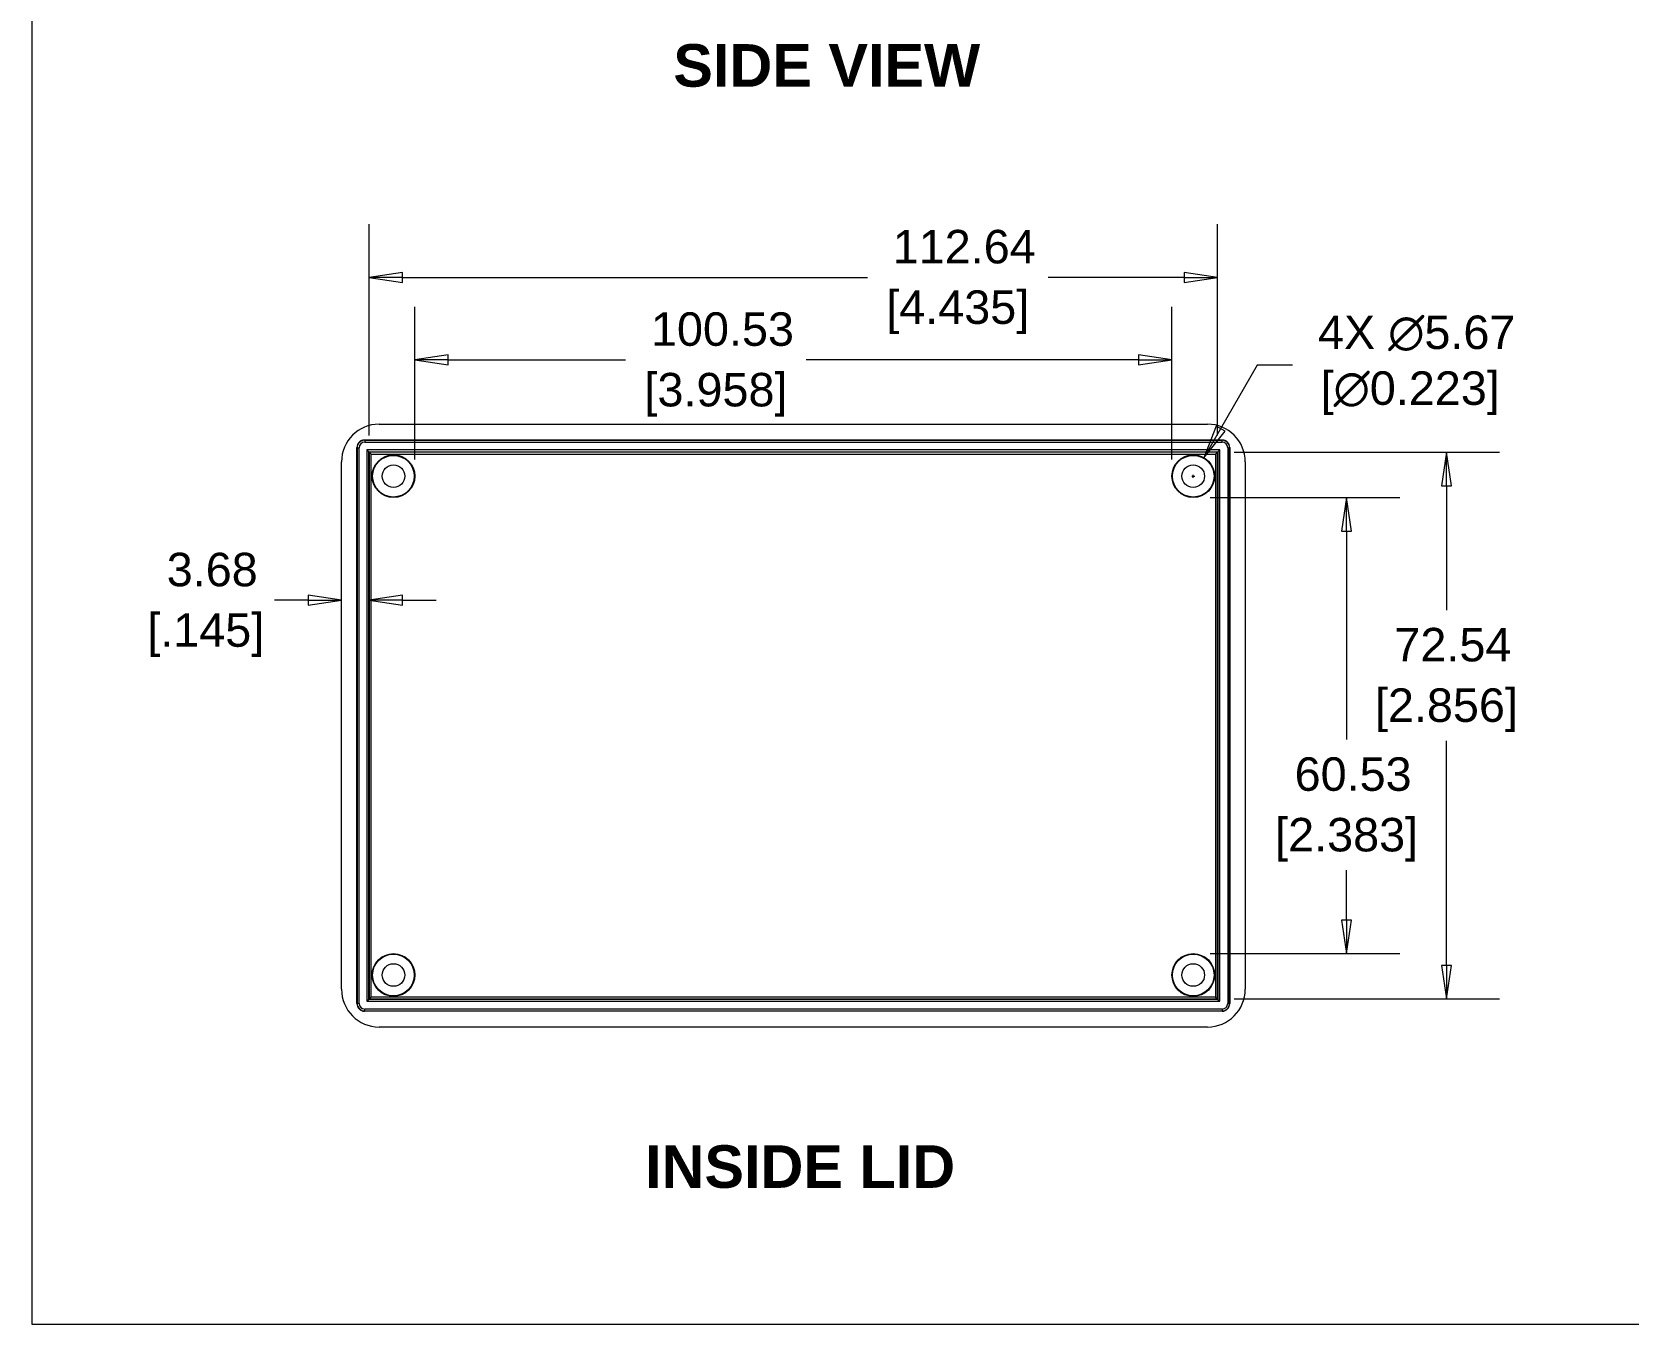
# Model space of a CAD drawing. Header units: millimetres. Extents: x 20 to 599, y 21 to 459.
# Drawn here: x 20.2 to 232.2, y 21.4 to 192.9 of the extents above; entities that cross this region are included whole.
import ezdxf

# ---------------------------------------------------------------- set-up
doc = ezdxf.new("R2010")
doc.units = ezdxf.units.MM
doc.header["$LTSCALE"] = 2.222222
for name, color, linetype, lineweight in [('Dimension (ANSI)', 7, 'Continuous', 9), ('Sketch Geometry (ANSI)', 7, 'Continuous', 9), ('Symbol (ANSI)', 7, 'Continuous', 9), ('Visible (ANSI)', 7, 'Continuous', 9), ('Visible Narrow (ANSI)', 7, 'Continuous', 9)]:
    doc.layers.add(name, color=color, linetype=linetype, lineweight=lineweight)
doc.styles.add('Label Text (ANSI)', font='arialbd.ttf')
doc.styles.add('Note Text (ANSI)', font='arial.ttf')
doc.styles.add('Text Style20', font='arial.ttf')
doc.dimstyles.new('Default - mm (ANSI)', dxfattribs={"dimscale": 2.222222, "dimtxt": 2, "dimasz": 2, "dimexe": 3.175, "dimexo": 1, "dimgap": 0.8, "dimtad": 0, "dimtih": 1, "dimtoh": 1, "dimrnd": 1e-08, "dimzin": 4, "dimdsep": 46, "dimtxsty": 'Note Text (ANSI)', "dimblk": 'Filled-1', "dimcen": 0.09, "dimdle": 10, "dimclrd": 256, "dimclre": 256, "dimclrt": 256, "dimadec": 1, "dimazin": 0, "dimtfac": 1.524, "dimtofl": 0, "dimtmove": 0, "dimatfit": 3, "dimfxl": 0, "dimtolj": 1, "dimtzin": 0, "dimlwd": -1, "dimlwe": -1, "dimarcsym": 0})

# ---------------------------------------------------------------- blocks, each defined once
blk = doc.blocks.new('Title Blocks HAMMOND')
at = {"layer": 'Sketch Geometry (ANSI)'}
for p, q in [((9.353, 206.727), (9.353, 9.64)), ((9.353, 9.64), (173.942, 9.64))]:
    blk.add_line(p, q, dxfattribs=at)
at = {"layer": 'Symbol (ANSI)', "style": 'Text Style20'}
blk.add_attdef('<TITLE>_001', (229.568, 16.317), '', height=5, dxfattribs=at)
blk = doc.blocks.new('Filled-1')
at = {"color": 0}
for p, q in [((0, 0), (-1, 0.15)), ((-1, 0.15), (-1, -0.15)), ((-1, 0), (0, 0)), ((-1, -0.15), (0, 0))]:
    blk.add_line(p, q, dxfattribs=at)
at = {"color": 0, "flags": 128}
blk.add_lwpolyline([(-1, -0.15), (0, 0), (-1, 0.15), (-1, -0.15)], dxfattribs=at)
at = {"color": 0}
blk.add_solid([(-1, -0.15), (0, 0), (-1, 0.15), (-1, -0.15)], dxfattribs=at)
blk = doc.blocks.new('*D7')
at = {"layer": 'Defpoints', "color": 0, "transparency": 16777216}
for p in [(177.66, 160.36), (65.01, 137.15), (177.66, 137.15)]:
    blk.add_point(p, dxfattribs=at)
at = {"layer": 'Dimension (ANSI)', "transparency": 16777216}
for p, q in [((65.01, 139.37), (65.01, 167.42)), ((177.66, 139.37), (177.66, 167.42)), ((69.46, 160.36), (131.18, 160.36)), ((173.21, 160.36), (155.15, 160.36))]:
    blk.add_line(p, q, dxfattribs=at)
at = {"layer": 'Dimension (ANSI)', "transparency": 16777216, "xscale": 4.444444444444445, "yscale": 4.444444444444445, "zscale": 4.444444444444445, "rotation": 180}
blk.add_blockref('Filled-1', (65.01, 160.36), dxfattribs=at)
at = {"layer": 'Dimension (ANSI)', "transparency": 16777216, "xscale": 4.444444444444445, "yscale": 4.444444444444445, "zscale": 4.444444444444445}
blk.add_blockref('Filled-1', (177.66, 160.36), dxfattribs=at)
at = {"layer": 'Dimension (ANSI)', "transparency": 16777216, "char_height": 4.4444, "attachment_point": 5, "style": 'Note Text (ANSI)'}
for s, insert in [('\\A1; 112.64', (143.16, 164.41)), ('\\A1;[4.435]', (143.16, 155.74))]:
    blk.add_mtext(s, dxfattribs=dict(at, insert=insert))
blk = doc.blocks.new('*D8')
at = {"layer": 'Defpoints', "color": 0, "transparency": 16777216}
for p in [(174.44, 131.14), (174.44, 70.61), (194.8, 70.61)]:
    blk.add_point(p, dxfattribs=at)
at = {"layer": 'Dimension (ANSI)', "transparency": 16777216}
for p, q in [((176.66, 131.14), (201.85, 131.14)), ((194.8, 126.7), (194.8, 99.03)), ((194.8, 75.05), (194.8, 81.68)), ((176.66, 70.61), (201.85, 70.61))]:
    blk.add_line(p, q, dxfattribs=at)
at = {"layer": 'Dimension (ANSI)', "transparency": 16777216, "xscale": 4.444444444444445, "yscale": 4.444444444444445, "zscale": 4.444444444444445}
for p, rotation in [((194.8, 131.14), 90), ((194.8, 70.61), 270)]:
    blk.add_blockref('Filled-1', p, dxfattribs=dict(at, rotation=rotation))
at = {"layer": 'Dimension (ANSI)', "transparency": 16777216, "attachment_point": 5, "style": 'Note Text (ANSI)'}
for s, insert, char_height in [('\\A1; 60.53', (194.8, 94.41), 4.444), ('\\A1;[2.383]', (194.8, 85.73), 4.4444)]:
    blk.add_mtext(s, dxfattribs=dict(at, insert=insert, char_height=char_height))
blk = doc.blocks.new('*D9')
at = {"layer": 'Defpoints', "color": 0, "transparency": 16777216}
for p in [(171.6, 149.42), (71.07, 133.97), (171.6, 133.97)]:
    blk.add_point(p, dxfattribs=at)
at = {"layer": 'Dimension (ANSI)', "transparency": 16777216}
for p, q in [((71.07, 136.2), (71.07, 156.47)), ((171.6, 136.2), (171.6, 156.47)), ((75.51, 149.42), (99.06, 149.42)), ((167.16, 149.42), (123.05, 149.42))]:
    blk.add_line(p, q, dxfattribs=at)
at = {"layer": 'Dimension (ANSI)', "transparency": 16777216, "xscale": 4.444444444444445, "yscale": 4.444444444444445, "zscale": 4.444444444444445, "rotation": 180}
blk.add_blockref('Filled-1', (71.07, 149.42), dxfattribs=at)
at = {"layer": 'Dimension (ANSI)', "transparency": 16777216, "xscale": 4.444444444444445, "yscale": 4.444444444444445, "zscale": 4.444444444444445}
blk.add_blockref('Filled-1', (171.6, 149.42), dxfattribs=at)
at = {"layer": 'Dimension (ANSI)', "transparency": 16777216, "char_height": 4.4444, "attachment_point": 5, "style": 'Note Text (ANSI)'}
for s, insert in [('\\A1; 100.53', (111.06, 153.47)), ('\\A1;[3.958]', (111.06, 144.79))]:
    blk.add_mtext(s, dxfattribs=dict(at, insert=insert))
blk = doc.blocks.new('*D10')
at = {"layer": 'Defpoints', "color": 0, "transparency": 16777216}
for p in [(177.66, 137.15), (177.66, 64.6), (208.05, 64.6)]:
    blk.add_point(p, dxfattribs=at)
at = {"layer": 'Dimension (ANSI)', "transparency": 16777216}
for p, q in [((179.88, 137.15), (215.1, 137.15)), ((208.05, 132.7), (208.05, 116.21)), ((208.05, 69.05), (208.05, 98.87)), ((179.88, 64.6), (215.1, 64.6))]:
    blk.add_line(p, q, dxfattribs=at)
at = {"layer": 'Dimension (ANSI)', "transparency": 16777216, "xscale": 4.444444444444445, "yscale": 4.444444444444445, "zscale": 4.444444444444445}
for p, rotation in [((208.05, 137.15), 90), ((208.05, 64.6), 270)]:
    blk.add_blockref('Filled-1', p, dxfattribs=dict(at, rotation=rotation))
at = {"layer": 'Dimension (ANSI)', "transparency": 16777216, "attachment_point": 5, "style": 'Note Text (ANSI)'}
for s, insert, char_height in [('\\A1; 72.54', (208.05, 111.59), 4.444), ('\\A1;[2.856]', (208.05, 102.92), 4.4444)]:
    blk.add_mtext(s, dxfattribs=dict(at, insert=insert, char_height=char_height))
blk = doc.blocks.new('*D11')
at = {"layer": 'Defpoints', "color": 0, "transparency": 16777216}
for p in [(61.34, 135.88), (65.01, 137.15), (61.34, 117.52)]:
    blk.add_point(p, dxfattribs=at)
at = {"layer": 'Dimension (ANSI)', "transparency": 16777216}
for p, q in [((56.89, 117.52), (52.45, 117.52)), ((69.46, 117.52), (73.9, 117.52))]:
    blk.add_line(p, q, dxfattribs=at)
at = {"layer": 'Dimension (ANSI)', "transparency": 16777216, "xscale": 4.444444444444445, "yscale": 4.444444444444445, "zscale": 4.444444444444445}
blk.add_blockref('Filled-1', (61.34, 117.52), dxfattribs=at)
at = {"layer": 'Dimension (ANSI)', "transparency": 16777216, "xscale": 4.444444444444445, "yscale": 4.444444444444445, "zscale": 4.444444444444445, "rotation": 180}
blk.add_blockref('Filled-1', (65.01, 117.52), dxfattribs=at)
at = {"layer": 'Dimension (ANSI)', "transparency": 16777216, "char_height": 4.444, "attachment_point": 5, "style": 'Note Text (ANSI)'}
for s, insert in [('\\A1; 3.68', (43.31, 121.56)), ('\\A1;[.145]', (43.31, 112.89))]:
    blk.add_mtext(s, dxfattribs=dict(at, insert=insert))
blk = doc.blocks.new('*D22')
at = {"layer": 'Defpoints', "color": 0, "transparency": 16777216}
for p in [(175.85, 136.43), (173.02, 131.52)]:
    blk.add_point(p, dxfattribs=at)
at = {"layer": 'Dimension (ANSI)', "transparency": 16777216}
for p, q in [((182.93, 148.7), (178.07, 140.28)), ((187.62, 148.7), (182.93, 148.7)), ((174.24, 133.97), (174.64, 133.97)), ((174.44, 133.77), (174.44, 134.17))]:
    blk.add_line(p, q, dxfattribs=at)
at = {"layer": 'Dimension (ANSI)', "transparency": 16777216, "xscale": 4.444444444444445, "yscale": 4.444444444444445, "zscale": 4.444444444444445, "rotation": 239.9999999999887}
blk.add_blockref('Filled-1', (175.85, 136.43), dxfattribs=at)
at = {"layer": 'Dimension (ANSI)', "transparency": 16777216, "insert": (203.24, 148.7), "char_height": 4.4444, "attachment_point": 5, "style": 'Note Text (ANSI)'}
blk.add_mtext('\\A1; 4X ∅5.67\\P[∅0.223]', dxfattribs=at)

msp = doc.modelspace()

# ---------------------------------------------------------------- linework, layer by layer
at = {"layer": 'Visible (ANSI)'}
for p, q in [((66.335, 140.874), (176.336, 140.874)), ((63.385, 63.974), (63.385, 137.775)), ((64.385, 138.774), (178.285, 138.774)), ((179.285, 137.775), (179.285, 63.974)), ((61.335, 65.874), (61.335, 135.875)), ((64.705, 137.455), (64.955, 137.205)), ((65.014, 137.146), (64.955, 137.205)), ((65.264, 136.896), (65.014, 137.146)), ((177.406, 136.896), (177.656, 137.146)), ((177.716, 137.205), (177.656, 137.146)), ((177.716, 137.205), (177.966, 137.455)), ((181.335, 135.875), (181.335, 65.874)), ((64.955, 64.544), (64.705, 64.294)), ((65.014, 64.603), (64.955, 64.544)), ((65.264, 64.853), (65.014, 64.603)), ((177.406, 64.853), (177.656, 64.603)), ((177.656, 64.603), (177.716, 64.544)), ((177.716, 64.544), (177.966, 64.294)), ((178.285, 62.974), (64.385, 62.974)), ((176.336, 60.874), (66.335, 60.874))]:
    msp.add_line(p, q, dxfattribs=at)
for centre, radius in [((68.235, 133.974), 2.833), ((68.235, 133.974), 2.765), ((174.435, 133.974), 2.833), ((174.435, 133.974), 2.765), ((68.235, 133.974), 1.5), ((174.435, 133.974), 1.5), ((68.235, 67.774), 2.833), ((68.235, 67.774), 2.765), ((174.435, 67.774), 2.833), ((174.435, 67.774), 2.765), ((68.235, 67.774), 1.5), ((174.435, 67.774), 1.5)]:
    msp.add_circle(centre, radius, dxfattribs=at)
for centre, major_axis in [((66.336, 135.874), (-3.537, 3.537)), ((176.335, 135.874), (3.537, 3.537)), ((64.385, 137.774), (-0.707, 0.707)), ((178.285, 137.774), (0.707, 0.707)), ((66.336, 65.875), (-3.537, -3.537)), ((176.335, 65.875), (3.537, -3.537)), ((64.385, 63.975), (-0.707, -0.707)), ((178.285, 63.975), (0.707, -0.707))]:
    msp.add_ellipse(centre, major_axis=major_axis, ratio=0.9996955, start_param=5.4979394, end_param=7.0684312, dxfattribs=at)
at = {"layer": 'Visible Narrow (ANSI)'}
for p, q in [((63.385, 137.775), (63.416, 137.744)), ((64.416, 138.744), (64.385, 138.774)), ((64.416, 138.744), (64.416, 138.494)), ((178.255, 138.744), (64.416, 138.744)), ((64.416, 138.494), (178.255, 138.494)), ((178.285, 138.774), (178.255, 138.744)), ((178.255, 138.494), (178.255, 138.744)), ((179.255, 137.744), (179.285, 137.775)), ((63.416, 137.744), (63.666, 137.744)), ((63.416, 137.744), (63.416, 64.005)), ((63.666, 64.005), (63.666, 137.744)), ((64.705, 137.455), (64.705, 64.294)), ((177.966, 137.455), (64.705, 137.455)), ((64.955, 64.544), (64.955, 137.205)), ((64.955, 137.205), (177.716, 137.205)), ((65.014, 137.146), (65.014, 64.603)), ((177.656, 137.146), (65.014, 137.146)), ((65.264, 64.853), (65.264, 136.896)), ((65.264, 136.896), (177.406, 136.896)), ((177.406, 136.896), (177.406, 64.853)), ((177.656, 64.603), (177.656, 137.146)), ((177.716, 137.205), (177.716, 64.544)), ((177.966, 64.294), (177.966, 137.455)), ((179.005, 137.744), (179.005, 64.005)), ((179.005, 137.744), (179.255, 137.744)), ((179.255, 64.005), (179.255, 137.744)), ((63.416, 64.005), (63.385, 63.974)), ((63.416, 64.005), (63.666, 64.005)), ((64.705, 64.294), (177.966, 64.294)), ((177.716, 64.544), (64.955, 64.544)), ((65.014, 64.603), (177.656, 64.603)), ((177.406, 64.853), (65.264, 64.853)), ((179.005, 64.005), (179.255, 64.005)), ((179.285, 63.974), (179.255, 64.005)), ((64.385, 62.974), (64.416, 63.005)), ((178.255, 63.255), (64.416, 63.255)), ((64.416, 63.005), (64.416, 63.255)), ((64.416, 63.005), (178.255, 63.005)), ((178.255, 63.255), (178.255, 63.005)), ((178.255, 63.005), (178.285, 62.974))]:
    msp.add_line(p, q, dxfattribs=at)
for centre, major_axis, ratio in [((64.416, 137.744), (-0.707, 0.707), 0.9998477), ((64.416, 137.744), (-0.53, 0.53), 0.9996955), ((178.255, 137.744), (0.707, 0.707), 0.9998477), ((178.255, 137.744), (0.53, 0.53), 0.9996955), ((64.416, 64.005), (-0.707, -0.707), 0.9998477), ((64.416, 64.005), (-0.53, -0.53), 0.9996955), ((178.255, 64.005), (0.53, -0.53), 0.9996955), ((178.255, 64.005), (0.707, -0.707), 0.9998477)]:
    msp.add_ellipse(centre, major_axis=major_axis, ratio=ratio, start_param=5.4979394, end_param=7.0684312, dxfattribs=at)

# ---------------------------------------------------------------- block references
at = {"xscale": 2.222222222222222, "yscale": 2.222222222222222, "zscale": 2.222222222222222}
msp.add_blockref('Title Blocks HAMMOND', (-0.553, 0.028), dxfattribs=at)

# ---------------------------------------------------------------- texts
at = {"layer": 'Symbol (ANSI)', "char_height": 5.6444, "attachment_point": 7, "style": 'Label Text (ANSI)'}
for s, insert in [('SIDE VIEW', (105.395, 185.591)), ('INSIDE LID', (101.642, 39.448))]:
    msp.add_mtext(s, dxfattribs=dict(at, insert=insert))

# ---------------------------------------------------------------- dimensions: what is measured, and where the dimension line sits
at = {"layer": 'Dimension (ANSI)'}
for base, p1, p2, angle, text, override, picture, middle in [((177.656, 160.362), (65.014, 137.146), (177.656, 137.146), 180, ' <>\\X[4.435]', {"dimgap": 0.8, "dimtih": 0, "dimtoh": 0, "dimdec": 2, "dimpost": '\\X', "dimtol": 0, "dimlim": 0, "dimtp": 0, "dimtm": 0, "dimtdec": 2, "dimatfit": 1}, '*D7', (143.161, 160.362)), ((171.602, 149.418), (71.068, 133.974), (171.602, 133.974), 180, ' <>\\X[3.958]', {"dimgap": 0.8, "dimtih": 0, "dimtoh": 0, "dimdec": 2, "dimpost": '\\X', "dimtol": 0, "dimlim": 0, "dimtp": 0, "dimtm": 0, "dimtdec": 2, "dimatfit": 1}, '*D9', (111.058, 149.418)), ((61.335, 117.515), (65.014, 137.146), (61.335, 135.875), 180, ' <>\\X[.145]', {"dimgap": 0.8, "dimtih": 0, "dimtoh": 0, "dimdec": 2, "dimpost": '\\X', "dimse1": 1, "dimse2": 1, "dimtol": 0, "dimlim": 0, "dimtp": 0, "dimtm": 0, "dimtdec": 2, "dimatfit": 1}, '*D11', (43.314, 117.515)), ((208.049, 64.603), (177.656, 137.146), (177.656, 64.603), 90, ' <>\\X[2.856]', {"dimgap": 0.8, "dimdec": 2, "dimpost": '\\X', "dimtol": 0, "dimlim": 0, "dimtp": 0, "dimtm": 0, "dimtdec": 2, "dimatfit": 1}, '*D10', (208.049, 107.541)), ((194.799, 70.608), (174.435, 131.141), (174.435, 70.608), 90, ' <>\\X[2.383]', {"dimgap": 0.8, "dimdec": 2, "dimpost": '\\X', "dimtol": 0, "dimlim": 0, "dimtp": 0, "dimtm": 0, "dimtdec": 2, "dimatfit": 1}, '*D8', (194.799, 90.357))]:
    dim = msp.add_linear_dim(base=base, p1=p1, p2=p2, angle=angle, text=text, dimstyle='Default - mm (ANSI)', override=override, dxfattribs=at)
    dim.commit()
    dim.dimension.update_dxf_attribs({"geometry": picture, "text_midpoint": middle, "dimtype": 160})
dim = msp.add_diameter_dim_2p(p1=(173.019, 131.521), p2=(175.852, 136.428), text=' 4X <>\\X[∅0.223]', dimstyle='Default - mm (ANSI)', override={"dimgap": 0.8, "dimdec": 2, "dimlfac": 1, "dimpost": '\\X', "dimtol": 0, "dimlim": 0, "dimtp": 0, "dimtm": 0, "dimtdec": 2}, dxfattribs=at)
dim.commit()
dim.dimension.update_dxf_attribs({"geometry": '*D22', "text_midpoint": (203.235, 148.695), "dimtype": 163})

doc.saveas('drawing.dxf')
